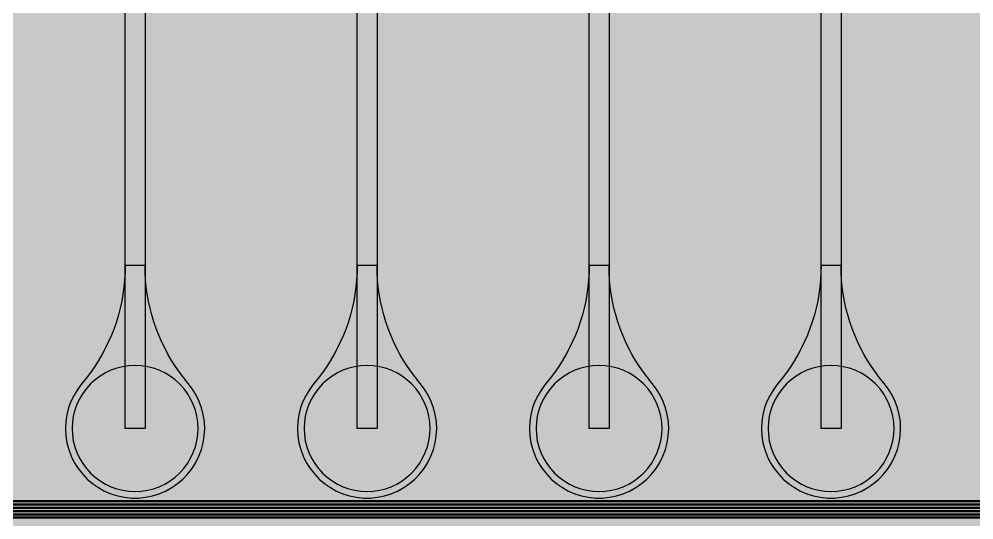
# Model space of a CAD drawing. Header units: metres. Extents: x -7240 to 10960, y -29667 to 1823.
# Drawn here: x -2627 to -1187, y -20920 to -20165 of the extents above; entities that cross this region are included whole.
import ezdxf

# ---------------------------------------------------------------- set-up
doc = ezdxf.new("R2010")
doc.units = ezdxf.units.M
for name, color, linetype in [('Metal1', 4, 'CONTINUOUS'), ('Polyimide', 7, 'CONTINUOUS'), ('Polyimide_Negative', 5, 'CONTINUOUS')]:
    doc.layers.add(name, color=color, linetype=linetype)

msp = doc.modelspace()

# ---------------------------------------------------------------- hatches: boundary and pattern name
at = {"layer": 'Polyimide'}
msp.add_hatch(color=7, dxfattribs=at).paths.add_polyline_path([(4088.5, -11806.9), (4098.7, -11851.2), (4115.6, -11893.5), (4138.6, -11932.7), (4167.4, -11968), (4201.1, -11998.5), (4239, -12023.6), (4280.3, -12042.7), (4349.2, -12073.7), (4413.2, -12113.8), (4471.3, -12162), (4522.3, -12217.7), (4565.4, -12279.7), (4599.7, -12346.9), (4624.7, -12418.2), (4639.9, -12492.2), (4645, -12567.5), (4639.9, -12642.8), (4624.7, -12716.8), (4599.7, -12788.1), (4565.4, -12855.3), (4522.3, -12917.3), (4471.3, -12973), (4413.2, -13021.2), (4349.2, -13061.3), (4280.3, -13092.3), (4239, -13111.4), (4201.1, -13136.5), (4167.4, -13167), (4138.6, -13202.3), (4115.6, -13241.5), (4098.7, -13283.8), (4088.5, -13328.1), (4085, -13373.5), (4085, -13567.5), (4099.4, -13861.6), (4142.6, -14152.8), (4214.2, -14438.4), (4313.4, -14715.5), (4439.2, -14981.7), (4590.6, -15234.2), (4766, -15470.7), (4963.7, -15688.8), (5181.8, -15886.5), (5418.3, -16061.9), (5670.8, -16213.3), (5936.9, -16339.1), (6214.1, -16438.3), (6499.7, -16509.9), (6790.9, -16553.1), (7085, -16567.5), (9960.4, -16567.5), (10038.8, -16571.4), (10116.4, -16582.9), (10192.6, -16601.9), (10266.5, -16628.4), (10337.5, -16662), (10404.8, -16702.3), (10467.9, -16749.1), (10526.1, -16801.8), (10578.8, -16860), (10625.6, -16923), (10665.9, -16990.4), (10699.5, -17061.4), (10725.9, -17135.3), (10745, -17211.4), (10756.5, -17289.1), (10760.4, -17367.5), (10760.4, -21957.3), (10721.6, -22012.9), (10686, -22070.6), (10653.6, -22130.1), (10624.5, -22191.4), (10598.9, -22254.2), (10576.8, -22318.2), (10558.3, -22383.5), (10543.4, -22449.6), (10532.2, -22516.5), (10524.7, -22583.8), (10521, -22651.5), (10521, -22719.3), (10524.7, -22787), (10532.2, -22854.4), (10543.4, -22921.2), (10558.3, -22987.4), (10576.8, -23052.6), (10598.9, -23116.7), (10624.5, -23179.5), (10653.6, -23240.7), (10686, -23300.3), (10721.6, -23357.9), (10760.4, -23413.5), (10760.4, -28667.5), (10756.5, -28745.9), (10745, -28823.6), (10725.9, -28899.7), (10699.5, -28973.6), (10665.9, -29044.6), (10625.6, -29112), (10578.8, -29175), (10526.1, -29233.2), (10467.9, -29285.9), (10404.8, -29332.7), (10337.5, -29373), (10266.5, -29406.6), (10192.6, -29433.1), (10116.4, -29452.1), (10038.8, -29463.6), (9960.4, -29467.5), (-6239.6, -29467.5), (-6318, -29463.6), (-6395.7, -29452.1), (-6471.9, -29433.1), (-6545.8, -29406.6), (-6616.7, -29373), (-6684.1, -29332.7), (-6747.1, -29285.9), (-6805.3, -29233.2), (-6858, -29175), (-6904.8, -29112), (-6945.2, -29044.6), (-6978.7, -28973.6), (-7005.2, -28899.7), (-7024.3, -28823.6), (-7035.8, -28745.9), (-7039.6, -28667.5), (-7039.6, -23426.3), (-6999.4, -23370.1), (-6962.3, -23311.6), (-6928.7, -23251.2), (-6898.5, -23189), (-6871.8, -23125.1), (-6848.8, -23059.9), (-6829.5, -22993.4), (-6814, -22926), (-6802.4, -22857.8), (-6794.6, -22789.1), (-6790.7, -22720), (-6790.7, -22650.8), (-6794.6, -22581.8), (-6802.4, -22513), (-6814, -22444.8), (-6829.5, -22377.4), (-6848.8, -22311), (-6871.8, -22245.7), (-6898.5, -22181.9), (-6928.7, -22119.7), (-6962.3, -22059.2), (-6999.4, -22000.8), (-7039.6, -21944.5), (-7039.6, -17367.5), (-7035.8, -17289.1), (-7024.3, -17211.4), (-7005.2, -17135.3), (-6978.7, -17061.4), (-6945.2, -16990.4), (-6904.8, -16923), (-6858, -16860), (-6805.3, -16801.8), (-6747.1, -16749.1), (-6684.1, -16702.3), (-6616.7, -16662), (-6545.8, -16628.4), (-6471.9, -16601.9), (-6395.7, -16582.9), (-6318, -16571.4), (-6239.6, -16567.5), (-3334, -16567.5), (-3039.9, -16553.1), (-2748.7, -16509.9), (-2463.1, -16438.3), (-2185.9, -16339.1), (-1919.8, -16213.3), (-1667.3, -16061.9), (-1430.8, -15886.5), (-1212.7, -15688.8), (-1015, -15470.7), (-839.6, -15234.2), (-688.2, -14981.7), (-562.4, -14715.5), (-463.2, -14438.4), (-391.6, -14152.8), (-348.4, -13861.6), (-334, -13567.5), (-334, -13373.5), (-337.5, -13328.1), (-347.7, -13283.8), (-364.6, -13241.5), (-387.6, -13202.3), (-416.4, -13167), (-450.1, -13136.5), (-488, -13111.4), (-529.3, -13092.3), (-529.3, -13092.3), (-598.2, -13061.3), (-662.2, -13021.2), (-720.3, -12973), (-771.3, -12917.3), (-814.4, -12855.3), (-848.7, -12788.1), (-873.7, -12716.8), (-888.9, -12642.8), (-894, -12567.5), (-888.9, -12492.2), (-873.7, -12418.2), (-848.7, -12346.9), (-814.4, -12279.7), (-771.3, -12217.7), (-720.3, -12162), (-662.2, -12113.8), (-598.2, -12073.7), (-529.3, -12042.7), (-488, -12023.6), (-450.1, -11998.5), (-416.4, -11968), (-387.6, -11932.7), (-364.6, -11893.5), (-347.7, -11851.2), (-337.5, -11806.9), (-334, -11761.5), (-334, -11074.3), (-337.5, -11028.9), (-347.7, -10984.6), (-364.6, -10942.4), (-387.6, -10903.1), (-416.4, -10867.8), (-450.1, -10837.3), (-488, -10812.2), (-529.3, -10793.2), (-529.3, -10793.2), (-598.2, -10762.1), (-662.2, -10722.1), (-720.3, -10673.8), (-771.3, -10618.1), (-814.4, -10556.1), (-848.7, -10488.9), (-873.7, -10417.6), (-888.9, -10343.7), (-894, -10268.3), (-888.9, -10193), (-873.7, -10119), (-848.7, -10047.8), (-814.4, -9980.5), (-771.3, -9918.5), (-720.3, -9862.9), (-662.2, -9814.6), (-598.2, -9774.6), (-529.3, -9743.5), (-488, -9724.5), (-450.1, -9699.4), (-416.4, -9668.8), (-387.6, -9633.5), (-364.6, -9594.3), (-347.7, -9552), (-337.5, -9507.7), (-334, -9462.4), (-334, -8775.1), (-337.5, -8729.8), (-347.7, -8685.5), (-364.6, -8643.2), (-387.6, -8604), (-416.4, -8568.7), (-450.1, -8538.1), (-488, -8513), (-529.3, -8494), (-529.3, -8494), (-598.2, -8462.9), (-662.2, -8422.9), (-720.3, -8374.6), (-771.3, -8319), (-814.4, -8257), (-848.7, -8189.7), (-873.7, -8118.5), (-888.9, -8044.5), (-894, -7969.2), (-888.9, -7893.8), (-873.7, -7819.9), (-848.7, -7748.6), (-814.4, -7681.4), (-771.3, -7619.4), (-720.3, -7563.7), (-662.2, -7515.4), (-598.2, -7475.4), (-529.3, -7444.3), (-529.3, -7444.3), (-488, -7425.3), (-450.1, -7400.2), (-416.4, -7369.7), (-387.6, -7334.4), (-364.6, -7295.1), (-347.7, -7252.9), (-337.5, -7208.6), (-334, -7163.2), (-334, -6476), (-337.5, -6430.6), (-347.7, -6386.3), (-364.6, -6344), (-387.6, -6304.8), (-416.4, -6269.5), (-450.1, -6239), (-488, -6213.9), (-529.3, -6194.8), (-529.3, -6194.8), (-598.2, -6163.8), (-662.2, -6123.7), (-720.3, -6075.5), (-771.3, -6019.8), (-814.4, -5957.8), (-848.7, -5890.6), (-873.7, -5819.3), (-888.9, -5745.3), (-894, -5670), (-888.9, -5594.7), (-873.7, -5520.7), (-848.7, -5449.4), (-814.4, -5382.2), (-771.3, -5320.2), (-720.3, -5264.5), (-662.2, -5216.3), (-598.2, -5176.2), (-529.3, -5145.2), (-529.3, -5145.2), (-488, -5126.1), (-450.1, -5101), (-416.4, -5070.5), (-387.6, -5035.2), (-364.6, -4996), (-347.7, -4953.7), (-337.5, -4909.4), (-334, -4864), (-334, 380), (-334, 1522.5), (-289, 1522.5), (-288.8, 1515.6), (-288.1, 1508.8), (-287, 1502), (-285.4, 1495.3), (-283.4, 1488.7), (-281, 1482.3), (-278.2, 1476.1), (-274.9, 1470), (-271.3, 1464.2), (-267.3, 1458.6), (-262.9, 1453.3), (-258.2, 1448.3), (-253.2, 1443.6), (-247.9, 1439.2), (-242.3, 1435.2), (-236.5, 1431.6), (-230.4, 1428.3), (-224.2, 1425.5), (-217.8, 1423.1), (-211.2, 1421.1), (-204.5, 1419.5), (-197.7, 1418.4), (-190.9, 1417.7), (-184, 1417.5), (-177.1, 1417.7), (-170.3, 1418.4), (-163.5, 1419.5), (-156.8, 1421.1), (-150.2, 1423.1), (-143.8, 1425.5), (-137.6, 1428.3), (-131.5, 1431.6), (-125.7, 1435.2), (-120.1, 1439.2), (-114.8, 1443.6), (-109.8, 1448.3), (-105.1, 1453.3), (-100.7, 1458.6), (-96.7, 1464.2), (-93.1, 1470), (-89.8, 1476.1), (-87, 1482.3), (-84.6, 1488.7), (-82.6, 1495.3), (-81, 1502), (-79.9, 1508.8), (-79.2, 1515.6), (-79, 1522.5), (1786, 1522.5), (3835, 1522.5), (3835.2, 1529), (3835.9, 1535.6), (3836.9, 1542), (3838.4, 1548.4), (3840.3, 1554.6), (3842.6, 1560.8), (3845.3, 1566.7), (3848.4, 1572.5), (3851.9, 1578.1), (3855.7, 1583.4), (3859.8, 1588.4), (3864.3, 1593.2), (3869.1, 1597.7), (3874.1, 1601.8), (3879.4, 1605.6), (3885, 1609.1), (3890.8, 1612.2), (3896.7, 1614.9), (3902.9, 1617.2), (3909.1, 1619.1), (3915.5, 1620.6), (3921.9, 1621.6), (3928.5, 1622.3), (3935, 1622.5), (3941.5, 1622.3), (3948.1, 1621.6), (3954.5, 1620.6), (3960.9, 1619.1), (3967.1, 1617.2), (3973.3, 1614.9), (3979.2, 1612.2), (3985, 1609.1), (3990.6, 1605.6), (3995.9, 1601.8), (4000.9, 1597.7), (4005.7, 1593.2), (4010.2, 1588.4), (4014.3, 1583.4), (4018.1, 1578.1), (4021.6, 1572.5), (4024.7, 1566.7), (4027.4, 1560.8), (4029.7, 1554.6), (4031.6, 1548.4), (4033.1, 1542), (4034.1, 1535.6), (4034.8, 1529), (4035, 1522.5), (4085, 1522.5), (4085, 380), (4085, 330), (4085, -4864), (4088.5, -4909.4), (4098.7, -4953.7), (4115.6, -4996), (4138.6, -5035.2), (4167.4, -5070.5), (4201.1, -5101), (4239, -5126.1), (4280.3, -5145.2), (4280.3, -5145.2), (4349.2, -5176.2), (4413.2, -5216.3), (4471.3, -5264.5), (4522.3, -5320.2), (4565.4, -5382.2), (4599.7, -5449.4), (4624.7, -5520.7), (4639.9, -5594.7), (4645, -5670), (4639.9, -5745.3), (4624.7, -5819.3), (4599.7, -5890.6), (4565.4, -5957.8), (4522.3, -6019.8), (4471.3, -6075.5), (4413.2, -6123.7), (4349.2, -6163.8), (4280.3, -6194.8), (4239, -6213.9), (4201.1, -6239), (4167.4, -6269.5), (4138.6, -6304.8), (4115.6, -6344), (4098.7, -6386.3), (4088.5, -6430.6), (4085, -6476), (4085, -11761.5), (4088.5, -11806.9)])

# ---------------------------------------------------------------- linework, layer by layer
at = {"layer": 'Metal1'}
for points in [[(1173.9, -18191.7), (1173.9, -22332.9), (1143.3, -22363.5), (-5992.5, -22363.5), (-6023.1, -22332.9), (-6023.1, -19841.6), (-5992.5, -19811), (-1431.7, -19811), (-1398.1, -19840.3), (-1387.1, -19996.2), (-1387.1, -20782.5), (-1417.1, -20782.5), (-1417.1, -19996.2), (-1406.1, -19843.7), (-1432.5, -19813), (-5991.7, -19813), (-6021.1, -19842.4), (-6021.1, -22332.1), (-5991.7, -22361.5), (1142.5, -22361.5), (1171.9, -22332.1), (1171.9, -18191.7)], [(1163.9, -18191.7), (1163.9, -22322.9), (1133.3, -22353.5), (-5982.5, -22353.5), (-6013.1, -22322.9), (-6013.1, -19851.6), (-5982.5, -19821), (-1781.7, -19821), (-1748.1, -19850.3), (-1737.1, -20004.2), (-1737.1, -20782.5), (-1767.1, -20782.5), (-1767.1, -20004.2), (-1756.2, -19853.7), (-1782.5, -19823), (-5981.7, -19823), (-6011.1, -19852.4), (-6011.1, -22322.1), (-5981.7, -22351.5), (1132.5, -22351.5), (1161.9, -22322.1), (1161.9, -18191.7)], [(1153.9, -18191.7), (1153.9, -22312.9), (1123.3, -22343.5), (-5972.5, -22343.5), (-6003.1, -22312.9), (-6003.1, -19861.6), (-5972.5, -19831), (-2131.7, -19831), (-2098, -19860.3), (-2087.1, -20012.2), (-2087.1, -20782.5), (-2117.1, -20782.5), (-2117.1, -20012.2), (-2106.2, -19863.7), (-2132.5, -19833), (-5971.7, -19833), (-6001.1, -19862.4), (-6001.1, -22312.1), (-5971.7, -22341.5), (1122.5, -22341.5), (1151.9, -22312.1), (1151.9, -18191.7)], [(1143.9, -18191.7), (1143.9, -22302.9), (1113.3, -22333.5), (-5962.5, -22333.5), (-5993.1, -22302.9), (-5993.1, -19871.6), (-5962.5, -19841), (-2481.7, -19841), (-2448, -19870.3), (-2437.1, -20020.2), (-2437.1, -20782.5), (-2467.1, -20782.5), (-2467.1, -20020.2), (-2456.2, -19873.7), (-2482.5, -19843), (-5961.7, -19843), (-5991.1, -19872.4), (-5991.1, -22302.1), (-5961.7, -22331.5), (1112.5, -22331.5), (1141.9, -22302.1), (1141.9, -18191.7)], [(1058.9, -18191.7), (1058.9, -22217.9), (1028.3, -22248.5), (-5877.5, -22248.5), (-5908.1, -22217.9), (-5908.1, -20921.6), (-5877.5, -20891), (143.3, -20891), (179.6, -20919.2), (187.9, -20982.8), (187.9, -21152.5), (157.9, -21152.5), (157.9, -20982.8), (166.1, -20924.8), (142.5, -20893), (-5876.7, -20893), (-5906.1, -20922.4), (-5906.1, -22217.1), (-5876.7, -22246.5), (1027.5, -22246.5), (1056.9, -22217.1), (1056.9, -18191.7)], [(1053.9, -18191.7), (1053.9, -22212.9), (1023.3, -22243.5), (-5872.5, -22243.5), (-5903.1, -22212.9), (-5903.1, -20926.6), (-5872.5, -20896), (-31.7, -20896), (1.8, -20925.4), (12.9, -21086.2), (12.9, -21892.5), (-17.1, -21892.5), (-17.1, -21086.2), (-6.1, -20928.6), (-32.5, -20898), (-5871.7, -20898), (-5901.1, -20927.4), (-5901.1, -22212.1), (-5871.7, -22241.5), (1022.5, -22241.5), (1051.9, -22212.1), (1051.9, -18191.7)], [(1048.9, -18191.7), (1048.9, -22207.9), (1018.3, -22238.5), (-5867.5, -22238.5), (-5898.1, -22207.9), (-5898.1, -20931.6), (-5867.5, -20901), (-348.1, -20901), (-299, -20923.6), (-247.4, -20997.3), (-164.1, -21145.1), (-190.2, -21159.9), (-273.5, -21012), (-308.2, -20932.6), (-348.6, -20903), (-5866.7, -20903), (-5896.1, -20932.4), (-5896.1, -22207.1), (-5866.7, -22236.5), (1017.5, -22236.5), (1046.9, -22207.1), (1046.9, -18191.7)], [(1043.9, -18191.7), (1043.9, -22202.9), (1013.3, -22233.5), (-5862.5, -22233.5), (-5893.1, -22202.9), (-5893.1, -20936.6), (-5862.5, -20906), (-381.7, -20906), (-348.1, -20935.4), (-337.1, -21094.2), (-337.1, -21892.5), (-367.1, -21892.5), (-367.1, -21094.2), (-356.1, -20938.6), (-382.5, -20908), (-5861.7, -20908), (-5891.1, -20937.4), (-5891.1, -22202.1), (-5861.7, -22231.5), (1012.5, -22231.5), (1041.9, -22202.1), (1041.9, -18191.7)], [(1038.9, -18191.7), (1038.9, -22197.9), (1008.3, -22228.5), (-5857.5, -22228.5), (-5888.1, -22197.9), (-5888.1, -20941.6), (-5857.5, -20911), (-698.1, -20911), (-648.4, -20933), (-600.1, -20998.6), (-514.2, -21144.9), (-540.1, -21160.1), (-626, -21013.8), (-657.9, -20942.7), (-698.6, -20913), (-5856.7, -20913), (-5886.1, -20942.4), (-5886.1, -22197.1), (-5856.7, -22226.5), (1007.5, -22226.5), (1036.9, -22197.1), (1036.9, -18191.7)], [(1033.9, -18191.7), (1033.9, -22192.9), (1003.3, -22223.5), (-5852.5, -22223.5), (-5883.1, -22192.9), (-5883.1, -20946.6), (-5852.5, -20916), (-731.7, -20916), (-698.1, -20945.3), (-687.1, -21102.2), (-687.1, -21892.5), (-717.1, -21892.5), (-717.1, -21102.2), (-706.1, -20948.7), (-732.5, -20918), (-5851.7, -20918), (-5881.1, -20947.4), (-5881.1, -22192.1), (-5851.7, -22221.5), (1002.5, -22221.5), (1031.9, -22192.1), (1031.9, -18191.7)]]:
    msp.add_lwpolyline(points, dxfattribs=at)
for points in [[(-2467.1, -20536.9), (-2467.3, -20547.7), (-2468, -20558.4), (-2469, -20569.1), (-2470.5, -20579.7), (-2472.3, -20590.3), (-2474.6, -20600.8), (-2477.3, -20611.1), (-2480.4, -20621.4), (-2483.9, -20631.6), (-2487.8, -20641.6), (-2492.1, -20651.4), (-2496.7, -20661.1), (-2501.8, -20670.6), (-2507.2, -20679.9), (-2512.9, -20688.9), (-2519, -20697.7), (-2525.5, -20706.3), (-2532.3, -20714.6), (-2538.7, -20723.1), (-2544.2, -20732.1), (-2548.9, -20741.7), (-2552.5, -20751.6), (-2555.1, -20761.9), (-2556.6, -20772.4), (-2557.1, -20783), (-2556.5, -20793.6), (-2554.9, -20804.1), (-2552.2, -20814.3), (-2548.5, -20824.2), (-2543.8, -20833.7), (-2538.1, -20842.7), (-2531.6, -20851.1), (-2524.3, -20858.8), (-2516.2, -20865.7), (-2507.5, -20871.7), (-2498.2, -20876.8), (-2488.5, -20881), (-2478.4, -20884.2), (-2468, -20886.3), (-2457.4, -20887.4), (-2446.8, -20887.4), (-2436.3, -20886.3), (-2425.9, -20884.2), (-2415.8, -20881), (-2406, -20876.8), (-2396.7, -20871.7), (-2388, -20865.7), (-2380, -20858.8), (-2372.6, -20851.1), (-2366.1, -20842.7), (-2360.5, -20833.7), (-2355.8, -20824.2), (-2352.1, -20814.3), (-2349.4, -20804.1), (-2347.7, -20793.6), (-2347.1, -20783), (-2347.6, -20772.4), (-2349.2, -20761.9), (-2351.8, -20751.6), (-2355.4, -20741.7), (-2360, -20732.1), (-2365.6, -20723.1), (-2372, -20714.6), (-2378.8, -20706.3), (-2385.2, -20697.7), (-2391.3, -20688.9), (-2397.1, -20679.9), (-2402.5, -20670.6), (-2407.5, -20661.1), (-2412.2, -20651.4), (-2416.4, -20641.6), (-2420.3, -20631.6), (-2423.8, -20621.4), (-2426.9, -20611.1), (-2429.6, -20600.8), (-2431.9, -20590.3), (-2433.8, -20579.7), (-2435.2, -20569.1), (-2436.3, -20558.4), (-2436.9, -20547.7), (-2437.1, -20536.9), (-2467.1, -20536.9)], [(-2117.1, -20536.9), (-2117.3, -20547.7), (-2118, -20558.4), (-2119, -20569.1), (-2120.5, -20579.7), (-2122.3, -20590.3), (-2124.6, -20600.8), (-2127.3, -20611.1), (-2130.4, -20621.4), (-2133.9, -20631.6), (-2137.8, -20641.6), (-2142.1, -20651.4), (-2146.7, -20661.1), (-2151.8, -20670.6), (-2157.2, -20679.9), (-2162.9, -20688.9), (-2169, -20697.7), (-2175.5, -20706.3), (-2182.3, -20714.6), (-2188.7, -20723.1), (-2194.2, -20732.1), (-2198.9, -20741.7), (-2202.5, -20751.6), (-2205.1, -20761.9), (-2206.6, -20772.4), (-2207.1, -20783), (-2206.5, -20793.6), (-2204.9, -20804.1), (-2202.2, -20814.3), (-2198.5, -20824.2), (-2193.8, -20833.7), (-2188.1, -20842.7), (-2181.6, -20851.1), (-2174.3, -20858.8), (-2166.2, -20865.7), (-2157.5, -20871.7), (-2148.2, -20876.8), (-2138.5, -20881), (-2128.4, -20884.2), (-2118, -20886.3), (-2107.4, -20887.4), (-2096.8, -20887.4), (-2086.3, -20886.3), (-2075.9, -20884.2), (-2065.8, -20881), (-2056, -20876.8), (-2046.7, -20871.7), (-2038, -20865.7), (-2030, -20858.8), (-2022.6, -20851.1), (-2016.1, -20842.7), (-2010.5, -20833.7), (-2005.8, -20824.2), (-2002.1, -20814.3), (-1999.4, -20804.1), (-1997.7, -20793.6), (-1997.1, -20783), (-1997.6, -20772.4), (-1999.2, -20761.9), (-2001.8, -20751.6), (-2005.4, -20741.7), (-2010, -20732.1), (-2015.6, -20723.1), (-2022, -20714.6), (-2028.8, -20706.3), (-2035.2, -20697.7), (-2041.3, -20688.9), (-2047.1, -20679.9), (-2052.5, -20670.6), (-2057.5, -20661.1), (-2062.2, -20651.4), (-2066.4, -20641.6), (-2070.3, -20631.6), (-2073.8, -20621.4), (-2076.9, -20611.1), (-2079.6, -20600.8), (-2081.9, -20590.3), (-2083.8, -20579.7), (-2085.2, -20569.1), (-2086.3, -20558.4), (-2086.9, -20547.7), (-2087.1, -20536.9), (-2117.1, -20536.9)], [(-1767.1, -20536.9), (-1767.3, -20547.7), (-1768, -20558.4), (-1769, -20569.1), (-1770.5, -20579.7), (-1772.3, -20590.3), (-1774.6, -20600.8), (-1777.3, -20611.1), (-1780.4, -20621.4), (-1783.9, -20631.6), (-1787.8, -20641.6), (-1792.1, -20651.4), (-1796.7, -20661.1), (-1801.8, -20670.6), (-1807.2, -20679.9), (-1812.9, -20688.9), (-1819, -20697.7), (-1825.5, -20706.3), (-1832.3, -20714.6), (-1838.7, -20723.1), (-1844.2, -20732.1), (-1848.9, -20741.7), (-1852.5, -20751.6), (-1855.1, -20761.9), (-1856.6, -20772.4), (-1857.1, -20783), (-1856.5, -20793.6), (-1854.9, -20804.1), (-1852.2, -20814.3), (-1848.5, -20824.2), (-1843.8, -20833.7), (-1838.1, -20842.7), (-1831.6, -20851.1), (-1824.3, -20858.8), (-1816.2, -20865.7), (-1807.5, -20871.7), (-1798.2, -20876.8), (-1788.5, -20881), (-1778.4, -20884.2), (-1768, -20886.3), (-1757.4, -20887.4), (-1746.8, -20887.4), (-1736.3, -20886.3), (-1725.9, -20884.2), (-1715.8, -20881), (-1706, -20876.8), (-1696.7, -20871.7), (-1688, -20865.7), (-1680, -20858.8), (-1672.6, -20851.1), (-1666.1, -20842.7), (-1660.5, -20833.7), (-1655.8, -20824.2), (-1652.1, -20814.3), (-1649.4, -20804.1), (-1647.7, -20793.6), (-1647.1, -20783), (-1647.6, -20772.4), (-1649.2, -20761.9), (-1651.8, -20751.6), (-1655.4, -20741.7), (-1660, -20732.1), (-1665.6, -20723.1), (-1672, -20714.6), (-1678.8, -20706.3), (-1685.2, -20697.7), (-1691.3, -20688.9), (-1697.1, -20679.9), (-1702.5, -20670.6), (-1707.5, -20661.1), (-1712.2, -20651.4), (-1716.4, -20641.6), (-1720.3, -20631.6), (-1723.8, -20621.4), (-1726.9, -20611.1), (-1729.6, -20600.8), (-1731.9, -20590.3), (-1733.8, -20579.7), (-1735.2, -20569.1), (-1736.3, -20558.4), (-1736.9, -20547.7), (-1737.1, -20536.9), (-1767.1, -20536.9)], [(-1417.1, -20536.9), (-1417.3, -20547.7), (-1418, -20558.4), (-1419, -20569.1), (-1420.5, -20579.7), (-1422.3, -20590.3), (-1424.6, -20600.8), (-1427.3, -20611.1), (-1430.4, -20621.4), (-1433.9, -20631.6), (-1437.8, -20641.6), (-1442.1, -20651.4), (-1446.7, -20661.1), (-1451.8, -20670.6), (-1457.2, -20679.9), (-1462.9, -20688.9), (-1469, -20697.7), (-1475.5, -20706.3), (-1482.3, -20714.6), (-1488.7, -20723.1), (-1494.2, -20732.1), (-1498.9, -20741.7), (-1502.5, -20751.6), (-1505.1, -20761.9), (-1506.6, -20772.4), (-1507.1, -20783), (-1506.5, -20793.6), (-1504.9, -20804.1), (-1502.2, -20814.3), (-1498.5, -20824.2), (-1493.8, -20833.7), (-1488.1, -20842.7), (-1481.6, -20851.1), (-1474.3, -20858.8), (-1466.2, -20865.7), (-1457.5, -20871.7), (-1448.2, -20876.8), (-1438.5, -20881), (-1428.4, -20884.2), (-1418, -20886.3), (-1407.4, -20887.4), (-1396.8, -20887.4), (-1386.3, -20886.3), (-1375.9, -20884.2), (-1365.8, -20881), (-1356, -20876.8), (-1346.7, -20871.7), (-1338, -20865.7), (-1330, -20858.8), (-1322.6, -20851.1), (-1316.1, -20842.7), (-1310.5, -20833.7), (-1305.8, -20824.2), (-1302.1, -20814.3), (-1299.4, -20804.1), (-1297.7, -20793.6), (-1297.1, -20783), (-1297.6, -20772.4), (-1299.2, -20761.9), (-1301.8, -20751.6), (-1305.4, -20741.7), (-1310, -20732.1), (-1315.6, -20723.1), (-1322, -20714.6), (-1328.8, -20706.3), (-1335.2, -20697.7), (-1341.3, -20688.9), (-1347.1, -20679.9), (-1352.5, -20670.6), (-1357.5, -20661.1), (-1362.2, -20651.4), (-1366.4, -20641.6), (-1370.3, -20631.6), (-1373.8, -20621.4), (-1376.9, -20611.1), (-1379.6, -20600.8), (-1381.9, -20590.3), (-1383.8, -20579.7), (-1385.2, -20569.1), (-1386.3, -20558.4), (-1386.9, -20547.7), (-1387.1, -20536.9), (-1417.1, -20536.9)]]:
    msp.add_lwpolyline(points, close=True, dxfattribs=at)
at = {"layer": 'Polyimide_Negative'}
for points in [[(-2357.1, -20782.5), (-2357.6, -20773.2), (-2359, -20764), (-2361.2, -20754.9), (-2364.4, -20746.1), (-2368.3, -20737.7), (-2373.1, -20729.7), (-2378.7, -20722.2), (-2384.9, -20715.3), (-2391.9, -20709.1), (-2399.3, -20703.5), (-2407.3, -20698.7), (-2415.8, -20694.7), (-2424.5, -20691.6), (-2433.6, -20689.3), (-2442.8, -20688), (-2452.1, -20687.5), (-2461.4, -20688), (-2470.7, -20689.3), (-2479.7, -20691.6), (-2488.5, -20694.7), (-2496.9, -20698.7), (-2504.9, -20703.5), (-2512.4, -20709.1), (-2519.3, -20715.3), (-2525.6, -20722.2), (-2531.1, -20729.7), (-2535.9, -20737.7), (-2539.9, -20746.1), (-2543, -20754.9), (-2545.3, -20764), (-2546.7, -20773.2), (-2547.1, -20782.5), (-2546.7, -20791.8), (-2545.3, -20801), (-2543, -20810.1), (-2539.9, -20818.9), (-2535.9, -20827.3), (-2531.1, -20835.3), (-2525.6, -20842.8), (-2519.3, -20849.7), (-2512.4, -20855.9), (-2504.9, -20861.5), (-2496.9, -20866.3), (-2488.5, -20870.3), (-2479.7, -20873.4), (-2470.7, -20875.7), (-2461.4, -20877), (-2452.1, -20877.5), (-2442.8, -20877), (-2433.6, -20875.7), (-2424.5, -20873.4), (-2415.8, -20870.3), (-2407.3, -20866.3), (-2399.3, -20861.5), (-2391.9, -20855.9), (-2384.9, -20849.7), (-2378.7, -20842.8), (-2373.1, -20835.3), (-2368.3, -20827.3), (-2364.4, -20818.9), (-2361.2, -20810.1), (-2359, -20801), (-2357.6, -20791.8), (-2357.1, -20782.5)], [(-2007.1, -20782.5), (-2007.6, -20773.2), (-2009, -20764), (-2011.2, -20754.9), (-2014.4, -20746.1), (-2018.3, -20737.7), (-2023.1, -20729.7), (-2028.7, -20722.2), (-2034.9, -20715.3), (-2041.9, -20709.1), (-2049.3, -20703.5), (-2057.3, -20698.7), (-2065.8, -20694.7), (-2074.5, -20691.6), (-2083.6, -20689.3), (-2092.8, -20688), (-2102.1, -20687.5), (-2111.4, -20688), (-2120.7, -20689.3), (-2129.7, -20691.6), (-2138.5, -20694.7), (-2146.9, -20698.7), (-2154.9, -20703.5), (-2162.4, -20709.1), (-2169.3, -20715.3), (-2175.6, -20722.2), (-2181.1, -20729.7), (-2185.9, -20737.7), (-2189.9, -20746.1), (-2193, -20754.9), (-2195.3, -20764), (-2196.7, -20773.2), (-2197.1, -20782.5), (-2196.7, -20791.8), (-2195.3, -20801), (-2193, -20810.1), (-2189.9, -20818.9), (-2185.9, -20827.3), (-2181.1, -20835.3), (-2175.6, -20842.8), (-2169.3, -20849.7), (-2162.4, -20855.9), (-2154.9, -20861.5), (-2146.9, -20866.3), (-2138.5, -20870.3), (-2129.7, -20873.4), (-2120.7, -20875.7), (-2111.4, -20877), (-2102.1, -20877.5), (-2092.8, -20877), (-2083.6, -20875.7), (-2074.5, -20873.4), (-2065.8, -20870.3), (-2057.3, -20866.3), (-2049.3, -20861.5), (-2041.9, -20855.9), (-2034.9, -20849.7), (-2028.7, -20842.8), (-2023.1, -20835.3), (-2018.3, -20827.3), (-2014.4, -20818.9), (-2011.2, -20810.1), (-2009, -20801), (-2007.6, -20791.8), (-2007.1, -20782.5)], [(-1657.1, -20782.5), (-1657.6, -20773.2), (-1659, -20764), (-1661.2, -20754.9), (-1664.4, -20746.1), (-1668.3, -20737.7), (-1673.1, -20729.7), (-1678.7, -20722.2), (-1684.9, -20715.3), (-1691.9, -20709.1), (-1699.3, -20703.5), (-1707.3, -20698.7), (-1715.8, -20694.7), (-1724.5, -20691.6), (-1733.6, -20689.3), (-1742.8, -20688), (-1752.1, -20687.5), (-1761.4, -20688), (-1770.7, -20689.3), (-1779.7, -20691.6), (-1788.5, -20694.7), (-1796.9, -20698.7), (-1804.9, -20703.5), (-1812.4, -20709.1), (-1819.3, -20715.3), (-1825.6, -20722.2), (-1831.1, -20729.7), (-1835.9, -20737.7), (-1839.9, -20746.1), (-1843, -20754.9), (-1845.3, -20764), (-1846.7, -20773.2), (-1847.1, -20782.5), (-1846.7, -20791.8), (-1845.3, -20801), (-1843, -20810.1), (-1839.9, -20818.9), (-1835.9, -20827.3), (-1831.1, -20835.3), (-1825.6, -20842.8), (-1819.3, -20849.7), (-1812.4, -20855.9), (-1804.9, -20861.5), (-1796.9, -20866.3), (-1788.5, -20870.3), (-1779.7, -20873.4), (-1770.7, -20875.7), (-1761.4, -20877), (-1752.1, -20877.5), (-1742.8, -20877), (-1733.6, -20875.7), (-1724.5, -20873.4), (-1715.8, -20870.3), (-1707.3, -20866.3), (-1699.3, -20861.5), (-1691.9, -20855.9), (-1684.9, -20849.7), (-1678.7, -20842.8), (-1673.1, -20835.3), (-1668.3, -20827.3), (-1664.4, -20818.9), (-1661.2, -20810.1), (-1659, -20801), (-1657.6, -20791.8), (-1657.1, -20782.5)], [(-1307.1, -20782.5), (-1307.6, -20773.2), (-1309, -20764), (-1311.2, -20754.9), (-1314.4, -20746.1), (-1318.3, -20737.7), (-1323.1, -20729.7), (-1328.7, -20722.2), (-1334.9, -20715.3), (-1341.9, -20709.1), (-1349.3, -20703.5), (-1357.3, -20698.7), (-1365.8, -20694.7), (-1374.5, -20691.6), (-1383.6, -20689.3), (-1392.8, -20688), (-1402.1, -20687.5), (-1411.4, -20688), (-1420.7, -20689.3), (-1429.7, -20691.6), (-1438.5, -20694.7), (-1446.9, -20698.7), (-1454.9, -20703.5), (-1462.4, -20709.1), (-1469.3, -20715.3), (-1475.6, -20722.2), (-1481.1, -20729.7), (-1485.9, -20737.7), (-1489.9, -20746.1), (-1493, -20754.9), (-1495.3, -20764), (-1496.7, -20773.2), (-1497.1, -20782.5), (-1496.7, -20791.8), (-1495.3, -20801), (-1493, -20810.1), (-1489.9, -20818.9), (-1485.9, -20827.3), (-1481.1, -20835.3), (-1475.6, -20842.8), (-1469.3, -20849.7), (-1462.4, -20855.9), (-1454.9, -20861.5), (-1446.9, -20866.3), (-1438.5, -20870.3), (-1429.7, -20873.4), (-1420.7, -20875.7), (-1411.4, -20877), (-1402.1, -20877.5), (-1392.8, -20877), (-1383.6, -20875.7), (-1374.5, -20873.4), (-1365.8, -20870.3), (-1357.3, -20866.3), (-1349.3, -20861.5), (-1341.9, -20855.9), (-1334.9, -20849.7), (-1328.7, -20842.8), (-1323.1, -20835.3), (-1318.3, -20827.3), (-1314.4, -20818.9), (-1311.2, -20810.1), (-1309, -20801), (-1307.6, -20791.8), (-1307.1, -20782.5)]]:
    msp.add_lwpolyline(points, close=True, dxfattribs=at)

doc.saveas('drawing.dxf')
